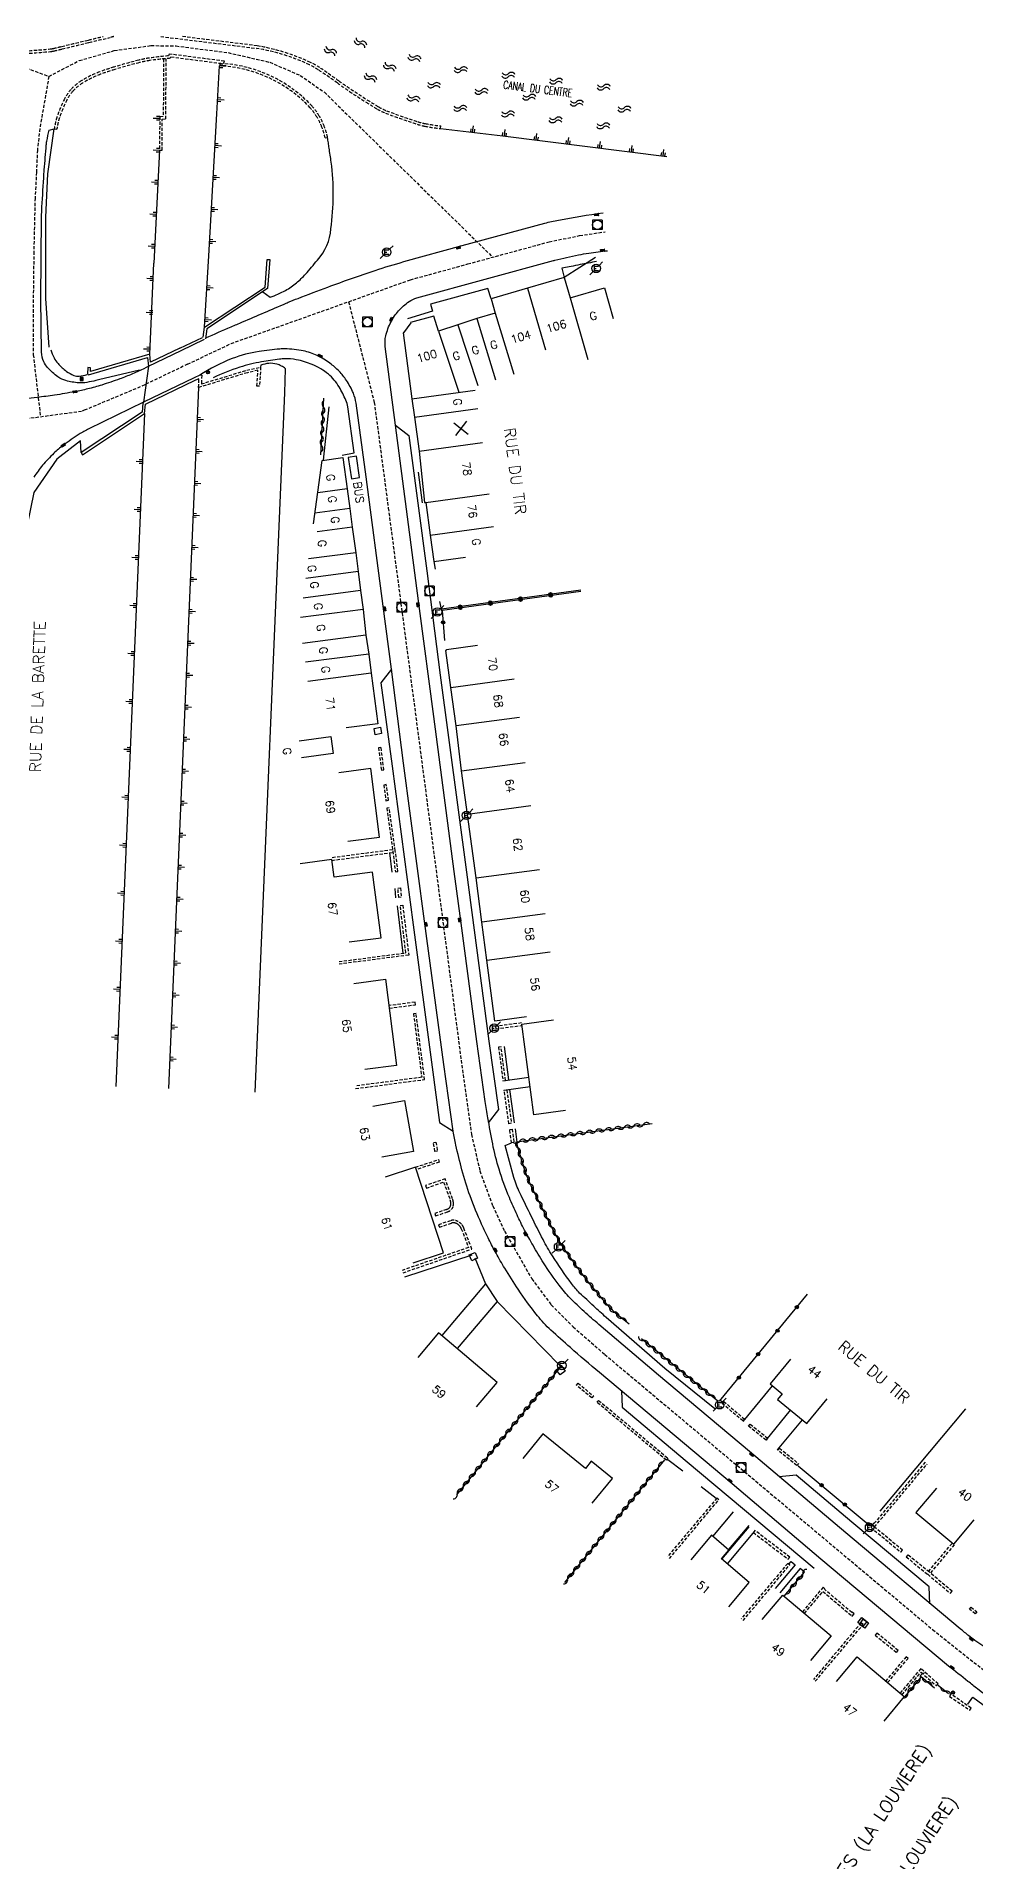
# Model space of a CAD drawing. Header units: millimetres. Extents: x 135000 to 136000, y 129211 to 130000.
# Drawn here: x 135512.1 to 135658.8, y 129714.9 to 130000 of the extents above; entities that cross this region are included whole.
import ezdxf
from ezdxf.enums import TextEntityAlignment as Align

# ---------------------------------------------------------------- set-up
doc = ezdxf.new("R2010")
doc.units = ezdxf.units.MM
doc.linetypes.add('DASHED', pattern=[0.75, 0.5, -0.25])
doc.layers.get('0').update_dxf_attribs({"linetype": 'CONTINUOUS'})
for name, color, linetype in [('W0001', 6, 'DASHED'), ('W0008', 7, 'CONTINUOUS'), ('W0100', 7, 'CONTINUOUS'), ('W0112', 1, 'DASHED'), ('W0120', 7, 'CONTINUOUS'), ('W0211', 2, 'CONTINUOUS'), ('W0310', 3, 'CONTINUOUS'), ('W0322', 7, 'CONTINUOUS'), ('W0330', 7, 'CONTINUOUS'), ('W0400', 7, 'CONTINUOUS'), ('W0420', 7, 'CONTINUOUS'), ('W0471', 7, 'CONTINUOUS'), ('W0500', 5, 'DASHED'), ('W0515', 5, 'CONTINUOUS'), ('W0980', 7, 'CONTINUOUS'), ('W0984', 7, 'CONTINUOUS'), ('W0989', 7, 'CONTINUOUS'), ('W0991', 7, 'CONTINUOUS'), ('W1102', 7, 'CONTINUOUS')]:
    doc.layers.add(name, color=color, linetype=linetype)
doc.styles.get("Standard").update_dxf_attribs({"font": 'romans.shx', "width": 0.85})

# ---------------------------------------------------------------- blocks, each defined once
blk = doc.blocks.new('T400')
for p, q in [((-0.15, 0.3), (0.15, 0.3)), ((-0.15, -0.25), (-0.15, 0.3)), ((-0.15, 0.15), (0.15, 0.15)), ((-0.15, 0), (0.15, 0)), ((0.15, 0.3), (0.15, -0.25)), ((-0.15, -0.15), (0.15, -0.15)), ((-0.15, -0.25), (-0.15, -0.3)), ((-0.15, -0.3), (0.15, -0.3)), ((0.15, -0.3), (0.15, -0.25))]:
    blk.add_line(p, q)
blk = doc.blocks.new('t211o')
at = {"color": 0, "linetype": 'Continuous'}
for p, q in [((-0.29, 0.5), (-0.29, 0)), ((0, 1), (0, 0)), ((0.29, 0.5), (0.29, 0))]:
    blk.add_line(p, q, dxfattribs=at)
blk = doc.blocks.new('T471')
for p, q in [((-0.333334, 0.333334), (-0.333334, -0.333334)), ((-0.333334, 0.333334), (0.333334, 0.333334)), ((-0.333334, 0), (0, 0)), ((0.500001, 0.500001), (1.000002, 1.000002)), ((-0.500001, -0.500001), (-1.000002, -1.000002)), ((-0.333334, -0.333334), (0.333334, -0.333334))]:
    blk.add_line(p, q)
blk.add_ellipse((0, 0), major_axis=(0.471405, 0.471405), ratio=1, start_param=5.4977871438, end_param=11.780972451)
blk = doc.blocks.new('T420')
for p, q in [((0.75, 0.75), (-0.75, 0.75)), ((-0.75, 0.75), (-0.75, -0.75)), ((0.75, 0.75), (0.75, -0.75)), ((0.75, -0.75), (-0.75, -0.75))]:
    blk.add_line(p, q)
blk.add_ellipse((0, 0), major_axis=(-0.53, 0.53), ratio=1, start_param=3.926991, end_param=10.210176)
blk = doc.blocks.new('t112o')
at = {"color": 0, "linetype": 'Continuous'}
for p, q in [((-0.5, 0.5), (0.5, 0.5)), ((-0.5, -0.5), (-0.5, 0.5)), ((0.5, 0.5), (0.5, -0.5)), ((0.5, -0.5), (-0.5, -0.5))]:
    blk.add_line(p, q, dxfattribs=at)
blk = doc.blocks.new('t322o')
at = {"color": 0, "linetype": 'Continuous'}
for radius in [0.25, 0.15]:
    blk.add_circle((0, 0), radius, dxfattribs=at)
blk = doc.blocks.new('t310o')
at = {"color": 0, "linetype": 'Continuous'}
for centre, start, end in [((-0.5, 0.38), 216.8699, 323.1304), ((0.5, -0.37), 36.8699, 143.1303)]:
    blk.add_arc(centre, 0.625, start, end, dxfattribs=at)
blk = doc.blocks.new('t500o')
at = {"color": 0, "linetype": 'Continuous'}
for centre, start, end in [((-0.5, 0.625), 216.8699, 323.1301), ((0.5, -0.125), 36.8699, 143.1301), ((0.5, -0.625), 36.8699, 143.1301), ((-0.5, 0.125), 216.8699, 323.1301)]:
    blk.add_arc(centre, 0.625, start, end, dxfattribs=at)
blk = doc.blocks.new('t991o')
at = {"color": 0, "linetype": 'Continuous'}
for p, q in [((-1, 1), (1, -1)), ((-1, -1), (1, 1))]:
    blk.add_line(p, q, dxfattribs=at)
blk = doc.blocks.new('t330o')
at = {"color": 0, "linetype": 'Continuous'}
for p, q in [((0.25, -0.25), (-0.25, 0.25)), ((-0.25, -0.25), (0.25, 0.25)), ((-0.25, 0.25), (-0.25, -0.25)), ((0.25, 0.25), (-0.25, 0.25)), ((0.25, -0.25), (0.25, 0.25)), ((-0.25, -0.25), (0.25, -0.25)), ((-0.25, -0.25), (-0.25, -0.25))]:
    blk.add_line(p, q, dxfattribs=at)

msp = doc.modelspace()

# ---------------------------------------------------------------- linework, layer by layer
at = {"layer": 'W0001'}
for points in [[(135482.2, 129999.44), (135509.06, 129995.61), (135514.04, 129993.77), (135512.62, 129985.61), (135512.24, 129982.26), (135512.1, 129978.81), (135511.88, 129974.77), (135511.69, 129966.41), (135511.58, 129957.36), (135511.61, 129950.29), (135512.72, 129940.62)], [(135514.04, 129993.77), (135518.79, 129996.24), (135524.25, 129997.8), (135530, 129998.58), (135533.92, 129998.52), (135542.06, 129997.48), (135548.56, 129995.97), (135553.31, 129993.93), (135557.09, 129991.29), (135583.39, 129965.53)], [(135535.71, 129948.81), (135542.51, 129952.04), (135570.52, 129962), (135579.49, 129964.47), (135592.18, 129967.92), (135596.96, 129968.9), (135600.97, 129969.5)], [(135560.86, 129958.57), (135564.88, 129942.85), (135567.07, 129926.33), (135578.75, 129837.84), (135580.07, 129828.49), (135581.38, 129822.81), (135583.38, 129817.35), (135585.22, 129813.4), (135589.49, 129805.95), (135592.54, 129801.86), (135595.96, 129798.44), (135600.9, 129794.13), (135652.11, 129751.17), (135661.57, 129743.66), (135689.02, 129724.69), (135827.94, 129626.95), (135835.75, 129621.51), (135844.05, 129617.8)], [(135217.67, 129812.48), (135228.54, 129817.47), (135238.45, 129822.52), (135282.6, 129844.99), (135305.53, 129856.92), (135313.74, 129860.96), (135320.75, 129864.37), (135327.58, 129868.16), (135348.23, 129880.97), (135400.4, 129914.43), (135414.05, 129923.27), (135419.73, 129926.74), (135424.22, 129928.95), (135429.33, 129930.78), (135434.51, 129932.11), (135440.13, 129932.86), (135467.23, 129935.71), (135489.27, 129938.17), (135500.83, 129938.99), (135519.28, 129941.51), (135519.62, 129941.66), (135529.07, 129945.62), (135529.21, 129945.69), (135529.21, 129945.69)]]:
    msp.add_lwpolyline(points, dxfattribs=at)
at = {"layer": 'W0001', "flags": 128}
msp.add_lwpolyline([(135535.71, 129948.81), (135529.21, 129945.69)], dxfattribs=at)
at = {"layer": 'W0008'}
for points in [[(135528.21, 129947.87), (135521.82, 129946.35, -0.008517), (135521.4, 129946.25, -0.002555), (135519.99, 129945.97, -0.068418), (135518.69, 129945.9, -0.044218), (135516.71, 129946.25, -0.090296), (135515.45, 129946.84, -0.057093), (135513.81, 129948.32, -0.078986), (135513.25, 129949.2, -0.121364), (135512.91, 129950.7), (135512.8, 129958.96), (135512.9, 129971.8, -0.011741), (135512.93, 129972.72, -0.002085), (135513.23, 129977.91, -0.00389), (135513.32, 129979.17, -0.001275), (135513.64, 129983.04, -0.02477), (135513.72, 129983.63, -0.008241), (135514.07, 129985.39), (135514.89, 129985.6)], [(135662.42, 129746.98, -0.000126), (135658.71, 129749.47, -0.010635), (135658.66, 129749.5, -0.009867), (135657.79, 129750.17, -0.006259), (135656.44, 129751.27), (135638.57, 129766.26), (135623.5, 129778.98), (135609.3, 129790.92), (135599.98, 129798.81, -0.010596), (135597.66, 129800.85, -0.010797), (135595.48, 129802.95, -0.034226), (135593.76, 129804.93, -0.021004), (135591.34, 129808.44, -0.008854), (135589.68, 129811.19, -0.010518), (135588.36, 129813.56, -0.011451), (135587.18, 129815.94, -0.010348), (135585.99, 129818.63, -0.024035), (135584.38, 129823.05, -0.027627), (135583.38, 129827.01, -0.004918), (135582.63, 129831.11, -0.007972), (135582.23, 129833.65), (135580.92, 129843.01), (135578.45, 129861.48), (135577.35, 129869.56), (135574.16, 129893.77), (135571.93, 129910.63), (135568.19, 129939.31), (135566.6, 129951.57, -0.089861), (135566.68, 129953.22, -0.062714), (135567.5, 129955.45, -0.030896), (135568.05, 129956.35, -0.032784), (135568.66, 129957.13, -0.053956), (135570.31, 129958.6, -0.088789), (135571.53, 129959.18), (135592.86, 129965, -0.012093), (135593.08, 129965.05, -0.000735), (135596.79, 129965.87, -0.017355), (135598.4, 129966.16, -0.009638), (135601.33, 129966.54)], [(135663.67, 129738.36, -0.000045), (135659.14, 129741.88, -0.001437), (135657.63, 129743.07, -0.000724), (135654.62, 129745.45), (135634.66, 129762.17), (135620.78, 129773.93), (135600.06, 129791.31, -0.005004), (135595.52, 129795.2, -0.007278), (135592.47, 129797.94, -0.037015), (135590.38, 129800.19, -0.022276), (135587.37, 129804.31, -0.009113), (135585.26, 129807.6, -0.013149), (135583.9, 129809.95, -0.009108), (135582.8, 129812.07, -0.008163), (135581.65, 129814.49, -0.020261), (135579.85, 129818.89, -0.022635), (135578.58, 129822.96, -0.008415), (135577.63, 129826.85, -0.015387), (135577.21, 129828.99), (135575.74, 129839.44), (135572.73, 129861.83), (135569.47, 129886.51), (135567.55, 129901.17), (135566.29, 129911.02), (135563.62, 129931.22), (135562.04, 129942.72, 0.066282), (135561.61, 129944.27, 0.046283), (135560.53, 129946.29, 0.04477), (135559.39, 129947.71, 0.042544), (135557.94, 129948.98, 0.024152), (135557.01, 129949.6, 0.023006), (135555.96, 129950.16, 0.060338), (135553.79, 129950.9, 0.048056), (135550.93, 129951.21, 0.030193), (135550.12, 129951.18, 0.007439), (135546.88, 129950.78, 0.058593), (135542.67, 129949.69, 0.054178), (135537.62, 129947.09)], [(135529.59, 129948.52), (135528.88, 129948.09), (135527.02, 129947.27, -0.016245), (135525.12, 129946.51, -0.011231), (135522.31, 129945.56, -0.014493), (135520.12, 129944.95, -0.016072), (135518.1, 129944.51, -0.008102), (135514.94, 129943.98, -0.009467), (135512.23, 129943.63), (135502.1, 129942.5)], [(135528.84, 129942.86), (135520.29, 129938.72, 0.030091), (135518.77, 129937.87, 0.01727), (135516.29, 129936.15, 0.032498), (135514.81, 129934.89, 0.024723), (135513.07, 129933.03, 0.035637), (135511.71, 129931.17, 0.044318)]]:
    msp.add_lwpolyline(points, format="xyb", dxfattribs=at)
at = {"layer": 'W0008', "flags": 128}
for points in [[(135538.54, 129952.93, -0.000157), (135542.52, 129954.65, -0.000328), (135544.31, 129955.42, -0.000016), (135551.11, 129958.34, -0.000339), (135551.44, 129958.48, -0.009375), (135552.97, 129959.1, -0.003109), (135557.65, 129960.87, -0.007994), (135565.02, 129963.46, -0.013294), (135569.51, 129964.83), (135578.62, 129967.34), (135591.51, 129970.85, -0.021481), (135593.66, 129971.33, -0.00793), (135600.62, 129972.47)], [(135599.6, 129964.86, -0.000584), (135598.32, 129964.61, -0.000584), (135597.04, 129964.36, -0.000649), (135595.62, 129964.08), (135594.2, 129963.81), (135594.54, 129962.33)], [(135559.86, 129934.59), (135561.72, 129934.95), (135560.73, 129942.15, 0.067731), (135560.44, 129943.18, 0.030588), (135559.38, 129945.28, 0.087408), (135557.71, 129947.25, 0.076779), (135555.19, 129948.76, 0.045022), (135552.7, 129949.52, 0.064771), (135550.89, 129949.66, 0.020545), (135550.07, 129949.58, 0.005991), (135547.28, 129949.17, 0.039495), (135543.85, 129948.34, 0.031261), (135539.7, 129946.69)], [(135618.11, 129785.64), (135610.28, 129791.92), (135601.11, 129799.92, -0.006678), (135599.17, 129801.67, -0.005793), (135596.97, 129803.73, -0.042815), (135595.69, 129805.2, -0.015881), (135592.72, 129809.53, -0.022712), (135591.26, 129812.07, -0.008133), (135587.61, 129819.4, -0.036716), (135586.68, 129821.79), (135585.34, 129826.75), (135586.32, 129827.17)]]:
    msp.add_lwpolyline(points, format="xyb", dxfattribs=at)
for points in [[(135583.12, 129959.02), (135582.6, 129960.64), (135573.69, 129958.21), (135574, 129957.09), (135570.09, 129955.91)], [(135556.95, 129933.83), (135557.82, 129942.14)], [(135571.75, 129931.94), (135572.38, 129927.15)], [(135584.98, 129836.89), (135589.03, 129837.43)], [(135585.12, 129835.42), (135589.22, 129835.97)], [(135580.14, 129809.64), (135569.61, 129806.18)], [(135580.61, 129809.24), (135582.27, 129805.14), (135584.1, 129802.43), (135593.86, 129792.42)], [(135582.27, 129805.14), (135575.45, 129797.07)], [(135584.1, 129802.43), (135577.84, 129795.04)], [(135622.53, 129783.67), (135627.11, 129789.24)], [(135603.48, 129788.43), (135603.62, 129785.91), (135613.77, 129777.37), (135633.59, 129760.76)], [(135626.09, 129780.76), (135629.93, 129785.43)], [(135627.9, 129779.22), (135631.77, 129783.92)], [(135651.69, 129755.17), (135651.56, 129757.83), (135639.5, 129767.95), (135630.8, 129775.28), (135628.13, 129775.03)], [(135620.94, 129769.53), (135617.74, 129765.72)], [(135623.4, 129767.22), (135619.14, 129762.17)], [(135624.26, 129766.53), (135619.99, 129761.45)], [(135623.38, 129767.43), (135620.2, 129763.65)], [(135630.66, 129761.27), (135627.52, 129757.55)], [(135631.44, 129760.69), (135628.26, 129756.92)]]:
    msp.add_lwpolyline(points, dxfattribs=at)
at = {"layer": 'W0008'}
for points in [[(135568.19, 129939.31), (135570.28, 129937.67), (135573.07, 129916.54), (135575.17, 129900.24), (135579.27, 129869.47), (135582.77, 129843.07), (135584.27, 129832.37), (135582.7, 129830.32)], [(135567.55, 129901.17), (135565.92, 129899.03), (135567.65, 129886.01), (135570.97, 129861.24), (135573.91, 129839.02), (135575.09, 129830.36), (135577.21, 129828.99)]]:
    msp.add_lwpolyline(points, dxfattribs=at)
at = {"layer": 'W0100'}
for points in [[(135599.45, 129965.49), (135594.54, 129962.33), (135588.84, 129960.68), (135583.12, 129959.02), (135583.75, 129956.81), (135580.91, 129955.94), (135577.94, 129954.96), (135574.94, 129953.96), (135574.17, 129956.3), (135570.56, 129955.32), (135570.58, 129955.25), (135569.44, 129953.71), (135569.39, 129953.7), (135570.75, 129943.4), (135571.16, 129940.52), (135571.87, 129935.21), (135572.74, 129927.19), (135572.92, 129927.22), (135573.62, 129922.1), (135574.18, 129918.01), (135579.13, 129918.69)], [(135594.54, 129962.33), (135595.46, 129959.17), (135600.83, 129960.73), (135602.22, 129955.93)], [(135555.36, 129923.88), (135556.74, 129933.79), (135559.97, 129934.22), (135560.63, 129929.37), (135561.07, 129926.26), (135561.45, 129923.35), (135562.01, 129919.36), (135562.36, 129916.41), (135562.74, 129913.46), (135563.13, 129910.5), (135563.58, 129906.49), (135564.03, 129903.54), (135564.4, 129900.55), (135565.45, 129892.64), (135560.49, 129891.99)], [(135588.68, 129846.87), (135583.72, 129846.21), (135582.46, 129855.7), (135581.68, 129861.65), (135580.79, 129868.59), (135579.45, 129878.5), (135578.53, 129885.31), (135577.67, 129892.35), (135576.84, 129898.3), (135576.06, 129904.09), (135576.19, 129904.12), (135576.18, 129904.26), (135580.99, 129904.91)], [(135553.13, 129890), (135558.09, 129890.66), (135558.44, 129887.99), (135553.49, 129887.33)], [(135560.74, 129874.3), (135565.7, 129874.94), (135564.32, 129885.64), (135559.36, 129885)], [(135560.98, 129858.58), (135565.94, 129859.23), (135564.59, 129869.45), (135564.59, 129869.45), (135558.6, 129868.67), (135558.24, 129871.44), (135553.28, 129870.79)], [(135561.68, 129852.09), (135566.63, 129852.73), (135568.37, 129839.26), (135563.41, 129838.62)], [(135594.77, 129832.24), (135589.81, 129831.58), (135587.92, 129845.74), (135592.87, 129846.4)], [(135564.66, 129832.92), (135569.58, 129833.8), (135571, 129825.82), (135566.08, 129824.95)], [(135570.96, 129808.47), (135575.71, 129810.03), (135571.31, 129823.41), (135566.56, 129821.85)], [(135580.85, 129785.95), (135584.08, 129789.76), (135574.93, 129797.5), (135571.7, 129793.68)], [(135629.9, 129793.42), (135626.73, 129789.56), (135628.63, 129788), (135627.89, 129787.1), (135627.89, 129787.1), (135632.44, 129783.36), (135635.62, 129787.22)], [(135598.94, 129770.91), (135602.1, 129774.78), (135598.78, 129777.48), (135597.86, 129776.34), (135591.23, 129781.74), (135588.08, 129777.86)], [(135652.7, 129773.25), (135649.5, 129769.42), (135655.41, 129764.48), (135658.62, 129768.31)], [(135620.25, 129754.7), (135623.47, 129758.53), (135619.11, 129762.2), (135620.28, 129763.58), (135617.55, 129765.88), (135614.33, 129762.05)], [(135625.5, 129752.71), (135628.72, 129756.53), (135636.28, 129750.16), (135633.05, 129746.34)], [(135637.1, 129743.06), (135640.32, 129746.89), (135647.69, 129740.69), (135644.47, 129736.86)]]:
    msp.add_lwpolyline(points, dxfattribs=at)
at = {"layer": 'W0100', "flags": 128}
msp.add_lwpolyline([(135562.59, 129931.09), (135562.1, 129934.44), (135560.81, 129934.25), (135561.3, 129930.9)], close=True, dxfattribs=at)
at = {"layer": 'W0112'}
for points in [[(135505.97, 129997.57, 0.017413), (135508.7, 129997.32, 0.031308), (135510.23, 129997.33, 0.004978), (135514.28, 129997.65, 0.036653), (135514.83, 129997.74, 0.000295), (135516.12, 129998.05, 0.000091), (135520.31, 129999.06, 0.000444), (135523.64, 129999.86, -0.000298), (135524.2, 130000)], [(135522.51, 130000, -0.000305), (135520.22, 129999.45, -0.000091), (135516.03, 129998.44, -0.000295), (135514.73, 129998.13, -0.036653), (135514.25, 129998.05, -0.004978), (135510.2, 129997.73, -0.031308), (135508.72, 129997.72, -0.017413), (135506.02, 129997.97), (135505.98, 129997.57)], [(135531.52, 130000), (135546.52, 129998.15, -0.066789), (135554.76, 129995.58, -0.041891), (135556.13, 129994.81, -0.00484), (135559.11, 129992.74, 0.007598), (135561.01, 129991.43, 0.004727), (135563.6, 129989.74, 0.007064), (135565.37, 129988.65, 0.044113), (135566.66, 129988.03, 0.012145), (135571.59, 129986.29, 0.033328), (135572.77, 129985.99, 0.016227), (135575.23, 129985.62), (135575.27, 129986.02, -0.016227), (135572.84, 129986.39, -0.033328), (135571.71, 129986.67, -0.012145), (135566.81, 129988.4, -0.044113), (135565.57, 129989, -0.007064), (135563.82, 129990.08, -0.004727), (135561.23, 129991.77, -0.007598), (135559.34, 129993.07, 0.00484), (135556.36, 129995.14, 0.04186), (135554.92, 129995.95, 0.066852), (135546.58, 129998.55), (135534.79, 130000)], [(135569.37, 129806.89), (135580.12, 129810.6), (135578.85, 129813.92, 0.088332), (135578.53, 129814.46, 0.082843), (135578.01, 129814.88, 0.102111), (135577.38, 129815.09, 0.113424), (135576.79, 129815.03), (135574.91, 129814.37), (135575.05, 129814), (135576.92, 129814.65, -0.113424), (135577.33, 129814.69, -0.102111), (135577.81, 129814.54, -0.082843), (135578.22, 129814.2, -0.088332), (135578.48, 129813.78), (135579.6, 129810.84), (135569.24, 129807.27)]]:
    msp.add_lwpolyline(points, format="xyb", dxfattribs=at)
for points in [[(135557.19, 129984.16), (135557.58, 129984.24, 0.042192), (135557.07, 129985.96, 0.042192), (135556.29, 129987.58, 0.044596), (135555.17, 129989.11, 0.190473), (135541.31, 129995.77), (135541.47, 129996.14), (135532.86, 129997.26), (135532.74, 129996.97, 0.01595), (135529.76, 129996.64, 0.027922), (135528.08, 129996.31, 0.00962), (135524.21, 129995.23, 0.01642), (135521.98, 129994.48, 0.048137), (135519.1, 129993.07, 0.073592), (135517.48, 129991.72, 0.064815), (135516.5, 129990.28, 0.036068), (135515.3, 129987.4, 0.026233), (135515.1, 129986.7, 0.017177), (135514.89, 129985.6), (135515.29, 129985.54, -0.017177), (135515.49, 129986.61, -0.026233), (135515.68, 129987.28, -0.036068), (135516.86, 129990.1, -0.064815), (135517.78, 129991.45, -0.073592), (135519.31, 129992.73, -0.048137), (135522.12, 129994.1, -0.01642), (135524.33, 129994.85, -0.00962), (135528.18, 129995.92, -0.027922), (135529.82, 129996.25, -0.017238), (135533.01, 129996.59), (135533.11, 129996.82), (135540.89, 129995.81), (135540.72, 129995.41, -0.19758), (135554.88, 129988.84, -0.044452), (135555.94, 129987.37, -0.042192), (135556.7, 129985.82, -0.042192)], [(135573.03, 129820.12), (135575.71, 129821.07), (135576.74, 129818.28, -0.066407), (135576.84, 129817.85, -0.066472), (135576.82, 129817.41, -0.149277), (135576.65, 129817.08, -0.11998), (135576.18, 129816.78), (135574.33, 129816.16), (135574.46, 129815.78), (135576.31, 129816.4, 0.11998), (135576.94, 129816.8, 0.149277), (135577.22, 129817.34, 0.066472), (135577.24, 129817.89, 0.066407), (135577.12, 129818.42), (135575.94, 129821.58), (135572.89, 129820.5)]]:
    msp.add_lwpolyline(points, format="xyb", close=True, dxfattribs=at)
for points in [[(135531.97, 129996.5), (135531.91, 129987.5), (135531.36, 129987.47), (135531.36, 129987.47), (135531.33, 129982.25), (135531.73, 129982.25), (135531.76, 129987.09), (135532.31, 129987.12), (135532.37, 129996.5)], [(135537.93, 129947.08), (135537.86, 129945.72), (135544.95, 129947.88), (135547.13, 129948.37), (135547.13, 129948.37), (135546.95, 129945.36), (135546.55, 129945.39), (135546.7, 129947.86), (135545.05, 129947.49), (135537.43, 129945.17), (135537.5, 129946.6)], [(135567.74, 129872.96), (135558.21, 129871.71)], [(135558.26, 129871.31), (135567.79, 129872.56)], [(135559.37, 129855.5), (135569.81, 129856.87), (135568.94, 129864.25), (135569.33, 129864.3), (135570.26, 129856.52), (135559.42, 129855.1)], [(135567.21, 129848.22), (135571.3, 129848.75), (135571.25, 129849.15), (135567.16, 129848.62)], [(135561.97, 129835.66), (135572.75, 129837.08), (135571.4, 129847.41), (135571, 129847.36), (135572.3, 129837.42), (135561.92, 129836.06)], [(135587.89, 129845.92), (135583.82, 129845.38), (135583.88, 129844.98), (135587.94, 129845.53)], [(135571.31, 129823.39), (135574.9, 129824.56), (135575.02, 129824.18), (135571.44, 129823.01)], [(135650.97, 129777.31), (135642.46, 129767.13), (135647.15, 129763.25), (135647.41, 129763.56), (135643.03, 129767.18), (135651.28, 129777.05)], [(135610.98, 129762.26), (135618.71, 129771.44), (135618.4, 129771.7), (135610.67, 129762.51)], [(135651.45, 129760.22), (135655.18, 129764.67)], [(135655.48, 129764.41), (135651.76, 129759.97)], [(135622.49, 129752.57), (135629.78, 129761.24), (135629.47, 129761.5), (135622.19, 129752.83)], [(135632.09, 129753.69), (135634.98, 129757.11), (135639.51, 129753.27), (135639.51, 129753.27), (135639.51, 129753.27), (135639.55, 129753.24), (135639.88, 129753.63), (135639.57, 129753.88), (135639.5, 129753.81), (135635.21, 129757.45), (135635.29, 129757.53), (135635, 129757.76), (135631.79, 129753.95)], [(135633.78, 129743.1), (135641.25, 129751.95), (135640.94, 129752.21), (135633.48, 129743.36)], [(135645.09, 129742.88), (135648.27, 129746.66), (135647.97, 129746.91), (135644.79, 129743.13)], [(135647.34, 129740.98), (135650.3, 129744.5), (135652.72, 129742.38), (135652.98, 129742.68), (135650.26, 129745.07), (135647.03, 129741.24)]]:
    msp.add_lwpolyline(points, dxfattribs=at)
for points in [[(135565.54, 129888.89), (135565.99, 129885.4), (135566.39, 129885.45), (135565.93, 129888.94)], [(135566.35, 129883.08), (135566.7, 129880.63), (135567.1, 129880.69), (135566.75, 129883.14)], [(135567.77, 129872.76), (135568.18, 129869.53), (135568.58, 129869.58), (135568.17, 129872.81), (135567.22, 129879.52), (135566.83, 129879.47)], [(135568.97, 129867.01), (135569.1, 129865.55), (135568.71, 129865.51), (135568.57, 129866.97)], [(135584.29, 129842.14), (135584.98, 129836.89), (135585.38, 129836.94), (135584.69, 129842.19)], [(135586.3, 129830.24), (135585.91, 129830.18), (135585.18, 129835.4), (135585.58, 129835.45)], [(135586.03, 129829.28), (135586.43, 129829.33), (135586.72, 129827.22), (135586.32, 129827.17), (135586.32, 129827.17), (135586.03, 129829.28)], [(135574.35, 129825.84), (135574.11, 129827.24), (135574.51, 129827.3), (135574.74, 129825.9), (135574.74, 129825.9)], [(135598.86, 129787.34), (135596.46, 129789.33), (135596.71, 129789.64), (135599.12, 129787.65)], [(135610.52, 129777.62), (135599.67, 129786.66), (135599.93, 129786.96), (135610.77, 129777.92)], [(135619.5, 129786.78), (135622.73, 129784.04), (135622.47, 129783.74), (135619.24, 129786.48)], [(135623.62, 129783.25), (135626.34, 129781.08), (135626.09, 129780.76), (135623.37, 129782.93)], [(135628.19, 129779.5), (135631.14, 129777.08), (135630.89, 129776.77), (135627.93, 129779.2)], [(135624.11, 129766.32), (135629.56, 129762.14), (135629.81, 129762.46), (135624.35, 129766.64)], [(135655.16, 129757.14), (135651.61, 129760.1), (135648.25, 129762.81), (135648, 129762.5), (135651.35, 129759.79), (135654.9, 129756.83)], [(135658.14, 129754.68), (135659.03, 129753.91), (135658.77, 129753.61), (135657.88, 129754.37)], [(135643.14, 129750.3), (135646.47, 129747.59), (135646.72, 129747.91), (135643.39, 129750.61)], [(135654.75, 129740.73), (135657.93, 129738.56), (135658.15, 129738.89), (135658.15, 129738.89), (135654.97, 129741.06)]]:
    msp.add_lwpolyline(points, close=True, dxfattribs=at)
at = {"layer": 'W0120'}
for points in [[(135538.16, 129953.04), (135538.37, 129954.58), (135547.81, 129960.85), (135548.17, 129965.18), (135548.57, 129965.15), (135548.57, 129965.15), (135548.19, 129960.63), (135538.74, 129954.35), (135538.52, 129952.77)], [(135534.52, 129951.31), (135538.02, 129952.97)], [(135534.7, 129950.95), (135538.38, 129952.7)], [(135534.52, 129951.31), (135529.94, 129949.12), (135529.82, 129950.4), (135520.52, 129947.66), (135520.55, 129948.26), (135520.15, 129948.28), (135520.09, 129947.31), (135520.25, 129947.16), (135529.46, 129949.88), (135529.59, 129948.52), (135529.59, 129948.52)], [(135529.59, 129948.52), (135534.7, 129950.95)], [(135528.84, 129942.86), (135528.84, 129942.86), (135528.74, 129942.74), (135528.6, 129941.34), (135519.07, 129935), (135519.29, 129934.66), (135528.98, 129941.11), (135529.13, 129942.55), (135536.9, 129946.31)], [(135536.73, 129946.67), (135528.84, 129942.86)], [(135537.93, 129947.08), (135537.62, 129947.09), (135536.73, 129946.67)], [(135536.9, 129946.31), (135537.5, 129946.6)]]:
    msp.add_lwpolyline(points, dxfattribs=at)
at = {"layer": 'W0120', "flags": 128}
msp.add_lwpolyline([(135529.59, 129948.52), (135528.84, 129942.86)], dxfattribs=at)
at = {"layer": 'W0211'}
for points in [[(135538.37, 129954.58), (135539.01, 129965.73), (135540.29, 129987.94), (135540.72, 129995.41)], [(135514.09, 129951.49), (135513.57, 129959.05), (135513.57, 129971.79), (135513.9, 129978.53), (135514.89, 129985.6)], [(135531.33, 129982.25), (135530.43, 129964.62)], [(135519.07, 129935), (135518.98, 129936.84), (135515.26, 129933.99), (135511.68, 129928.79), (135510.63, 129923.69), (135508.38, 129907.52), (135508.05, 129893.83), (135507.88, 129871.71), (135507.31, 129853.95), (135507.48, 129847.2)]]:
    msp.add_lwpolyline(points, dxfattribs=at)
for points in [[(135547.47, 129960.14), (135548.62, 129959.28, 0.040694), (135551.01, 129960.34, 0.051421), (135552.72, 129961.51, 0.03148), (135554.15, 129962.89, 0.021754), (135555.99, 129965.08, 0.173961), (135558.1, 129969.97, 0.003651), (135558.1, 129969.97, 0.067101), (135558.15, 129980.39, 0.000921), (135557.83, 129982.57, 0.000354), (135557.71, 129983.41, 0.000354), (135557.58, 129984.24)], [(135546.25, 129835.08), (135550.93, 129944.35), (135550.99, 129948.11, 0.050973), (135550.36, 129948.53, 0.050973), (135549.66, 129948.81, 0.086088), (135548.39, 129948.94, 0.086088), (135547.15, 129948.64), (135547.13, 129948.37)]]:
    msp.add_lwpolyline(points, format="xyb", dxfattribs=at)
at = {"layer": 'W0211', "flags": 128}
for points in [[(135529.82, 129950.4), (135530.43, 129964.62)], [(135537.43, 129945.17), (135532.75, 129835.66)], [(135528.98, 129941.11), (135524.49, 129836.01)]]:
    msp.add_lwpolyline(points, dxfattribs=at)
msp.add_lwpolyline([(135514.33, 129951.06, 0.048029), (135514.85, 129949.81, 0.059487), (135515.47, 129948.91, 0.050053), (135516.8, 129947.69, 0.068872), (135517.95, 129947.06, 0.112555), (135518.77, 129946.94, 0.072329), (135520.03, 129947.22)], format="xyb", dxfattribs=at)
at = {"layer": 'W0310'}
for p, q in [((135567.69, 129869.47), (135567.3, 129872.5)), ((135568.07, 129866.93), (135568.21, 129865.46)), ((135568.44, 129864.19), (135569.32, 129856.81)), ((135585.18, 129842.25), (135585.87, 129837.01)), ((135586.8, 129830.3), (135586.07, 129835.52)), ((135587.21, 129827.29), (135586.93, 129829.4)), ((135643.93, 129769.67), (135657.3, 129785.65))]:
    msp.add_line(p, q, dxfattribs=at)
at = {"layer": 'W0310', "flags": 128}
for points in [[(135556.55, 129934.63), (135557.02, 129943.53)], [(135618.56, 129786.82), (135606.61, 129796.57)], [(135593.94, 129792.14), (135577.73, 129772.23)], [(135610.23, 129777.69), (135594.6, 129758.49)], [(135628.93, 129756.36), (135632.12, 129760.14), (135631.44, 129760.69)], [(135629.63, 129761.37), (135630.01, 129761.77), (135630.66, 129761.27)], [(135652.39, 129742), (135650.35, 129743.79), (135647.72, 129740.66)], [(135652.97, 129742.45), (135654.61, 129741.17)]]:
    msp.add_lwpolyline(points, dxfattribs=at)
msp.add_lwpolyline([(135604.71, 129798.88, -0.019084), (135602.62, 129800.55, -0.036253), (135601.62, 129801.54, -0.002691), (135599.69, 129803.8, -0.00635), (135598.89, 129804.77, -0.011578), (135596.65, 129807.69, -0.010134), (135594.24, 129811.13, -0.028041), (135593.23, 129812.83, -0.00659), (135589.47, 129820.33, -0.031162), (135588.52, 129822.64, -0.015758), (135587.08, 129827.36), (135608.28, 129830.2)], format="xyb", dxfattribs=at)
at = {"layer": 'W0322', "flags": 128}
for points in [[(135574.19, 129918), (135574.38, 129916.81)], [(135597.13, 129913.52), (135575.36, 129910.56), (135575.13, 129911.77)], [(135597.16, 129913.3), (135575.47, 129910.35), (135575.87, 129905.67)], [(135618.83, 129786.83), (135632.59, 129803.57)], [(135610.75, 129777.74), (135613.09, 129775.96)], [(135631.11, 129776.76), (135642.36, 129767.38)], [(135615.95, 129773.51), (135618.29, 129771.67)], [(135657.6, 129739.52), (135658.41, 129740.58), (135662.89, 129737.31)]]:
    msp.add_lwpolyline(points, dxfattribs=at)
at = {"layer": 'W0515', "flags": 128}
msp.add_lwpolyline([(135575.23, 129985.62), (135584.95, 129984.49), (135610.59, 129981.27)], dxfattribs=at)
at = {"layer": 'W1102', "flags": 128}
for points in [[(135588.84, 129960.68), (135591.62, 129951.08)], [(135595.46, 129959.17), (135598.24, 129949.57)], [(135577.94, 129954.96), (135581.08, 129945.46)], [(135580.91, 129955.94), (135583.83, 129946.37)], [(135583.75, 129956.81), (135586.67, 129947.24)], [(135574.94, 129953.96), (135578.08, 129944.47)], [(135570.75, 129943.4), (135580.65, 129944.76)], [(135571.16, 129940.52), (135581.06, 129941.88)], [(135571.87, 129935.21), (135581.78, 129936.57)], [(135560.63, 129929.37), (135556.04, 129928.73)], [(135561.07, 129926.26), (135555.59, 129925.52)], [(135572.92, 129927.22), (135582.82, 129928.58)], [(135561.45, 129923.35), (135555.97, 129922.61)], [(135573.62, 129922.1), (135583.53, 129923.46)], [(135562.01, 129919.36), (135554.6, 129918.4)], [(135562.36, 129916.41), (135554.18, 129915.35)], [(135562.74, 129913.46), (135553.75, 129912.29)], [(135563.13, 129910.5), (135553.33, 129909.23)], [(135563.58, 129906.49), (135553.67, 129905.2)], [(135564.03, 129903.54), (135554.12, 129902.26)], [(135564.4, 129900.55), (135554.49, 129899.26)], [(135576.84, 129898.3), (135586.75, 129899.66)], [(135587.58, 129893.65), (135577.67, 129892.35)], [(135578.53, 129885.31), (135588.45, 129886.59)], [(135589.36, 129879.83), (135579.45, 129878.5)], [(135580.79, 129868.59), (135590.7, 129869.9)], [(135591.6, 129862.94), (135581.68, 129861.65)], [(135582.46, 129855.7), (135592.38, 129857.01)]]:
    msp.add_lwpolyline(points, dxfattribs=at)

# ---------------------------------------------------------------- block references
at = {"layer": 'W0112'}
for p, rotation in [((135565.44, 129891.52), 99.64005401126057), ((135580.37, 129809.42), 113.8352348596761), ((135594.02, 129791.63), 126.8267336243923), ((135641.15, 129752.33), 141.7742844811681), ((135641.39, 129752.07), 144.4975775788663)]:
    msp.add_blockref('t112o', p, dxfattribs=dict(at, rotation=rotation))
at = {"layer": 'W0211'}
for p, rotation in [((135540.72, 129995.41), 270), ((135540.41, 129990.13), 266.7036886626559), ((135531.36, 129987.25), 89.64775781880796), ((135580.19, 129985.04), 353.3284823202067), ((135540, 129982.95), 266.7036886624958), ((135585.16, 129984.46), 352.8434385124139), ((135590.12, 129983.84), 352.8434385124118), ((135595.08, 129983.22), 352.8434385123849), ((135600.04, 129982.59), 352.8434385124222), ((135605, 129981.97), 352.8434385123932), ((135531.33, 129982.25), 87.0913402517709), ((135609.96, 129981.35), 352.8434385123849), ((135531.08, 129977.26), 87.09134025179152), ((135539.71, 129977.96), 266.7036886624963), ((135530.82, 129972.26), 87.09134025178425), ((135539.42, 129972.97), 266.7036886625509), ((135530.57, 129967.27), 87.09134025178236), ((135539.14, 129967.98), 266.7036886625223), ((135530.35, 129962.21), 87.50573275322397), ((135538.72, 129960.74), 266.7036886624744), ((135530.26, 129956.91), 87.50573275322397), ((135538.43, 129955.75), 266.7036886626819), ((135529.85, 129951.19), 87.50573275322999), ((135537.22, 129940.18), 267.551129799152), ((135537.01, 129935.18), 267.551129799152), ((135528.66, 129933.62), 87.55112979915542), ((135536.79, 129930.19), 267.551129799152), ((135528.34, 129926.12), 87.55112979917865), ((135536.58, 129925.19), 267.551129799152), ((135536.37, 129920.19), 267.551129799152), ((135528.02, 129918.63), 87.55112979915631), ((135536.15, 129915.2), 267.551129799152), ((135527.7, 129911.14), 87.55112979918664), ((135535.94, 129910.2), 267.551129799152), ((135527.38, 129903.64), 87.55112979917898), ((135535.73, 129905.21), 267.551129799152), ((135535.51, 129900.21), 267.551129799152), ((135527.06, 129896.15), 87.5511297991922), ((135535.3, 129895.22), 267.551129799152), ((135526.74, 129888.66), 87.55112979918104), ((135535.08, 129890.22), 267.551129799152), ((135534.87, 129885.23), 267.551129799152), ((135526.42, 129881.17), 87.55112979919275), ((135534.66, 129880.23), 267.551129799152), ((135534.44, 129875.24), 267.551129799152), ((135526.1, 129873.67), 87.55112979915512), ((135534.23, 129870.24), 267.551129799152), ((135525.78, 129866.18), 87.55112979916832), ((135534.02, 129865.24), 267.551129799152), ((135533.8, 129860.25), 267.551129799152), ((135525.46, 129858.69), 87.55112979917982), ((135533.59, 129855.25), 267.551129799152), ((135525.14, 129851.19), 87.55112979917155), ((135533.38, 129850.26), 267.551129799152), ((135524.82, 129843.7), 87.55112979917155), ((135533.16, 129845.26), 267.551129799152), ((135532.95, 129840.27), 267.551129799152)]:
    msp.add_blockref('t211o', p, dxfattribs=dict(at, rotation=rotation))
at = {"layer": 'W0310'}
for p, rotation in [((135556.95, 129942.12), 86.94849443027474), ((135556.79, 129939.13), 86.94849443027474), ((135556.87, 129940.62), 86.94849443027474), ((135556.63, 129936.13), 86.94849443027474), ((135556.71, 129937.63), 86.94849443027474), ((135596.5, 129828.62), 7.623679228103256), ((135597.99, 129828.82), 7.623679228103256), ((135599.48, 129829.02), 7.623679228103256), ((135600.96, 129829.22), 7.623679228103256), ((135602.45, 129829.42), 7.623679228103256), ((135603.94, 129829.62), 7.623679228103256), ((135605.42, 129829.82), 7.623679228103256), ((135606.91, 129830.02), 7.623679228103256), ((135587.58, 129827.43), 7.623679228103256), ((135587.35, 129826.4), 105.8733860787136), ((135587.77, 129824.96), 106.970270623902), ((135589.07, 129827.63), 7.623679228103256), ((135590.56, 129827.83), 7.623679228103256), ((135592.04, 129828.03), 7.623679228103256), ((135593.53, 129828.22), 7.623679228103256), ((135595.02, 129828.42), 7.623679228103256), ((135588.23, 129823.53), 108.0671551690905), ((135588.71, 129822.11), 110.3510992429102), ((135589.28, 129820.73), 114.6346124863186), ((135589.94, 129819.38), 116.0855823637888), ((135590.6, 129818.03), 116.3556039666377), ((135591.27, 129816.69), 116.6256255694865), ((135591.94, 129815.35), 116.8956471723354), ((135592.62, 129814.01), 117.1656687751842), ((135593.31, 129812.68), 117.9545081795284), ((135594.07, 129811.39), 122.8360579739872), ((135594.91, 129810.14), 124.4905709017566), ((135595.77, 129808.91), 125.3199472126376), ((135596.64, 129807.69), 126.1493235235186), ((135597.54, 129806.49), 127.2308730790294), ((135598.46, 129805.31), 128.3133996122358), ((135599.4, 129804.14), 129.749516342313), ((135600.37, 129803), 130.4801939933097), ((135601.35, 129801.86), 130.7910528789285), ((135602.37, 129800.76), 137.2501856177877), ((135603.52, 129799.79), 141.1010463418414), ((135606.94, 129796.31), 140.7714966017525), ((135608.1, 129795.36), 140.7714966017525), ((135609.26, 129794.41), 140.7714966017525), ((135592.99, 129790.98), 230.8495962072956), ((135610.42, 129793.46), 140.7714966017525), ((135611.59, 129792.51), 140.7714966017525), ((135612.75, 129791.56), 140.7714966017525), ((135591.09, 129788.65), 230.8495962072956), ((135592.04, 129789.82), 230.8495962072956), ((135613.91, 129790.61), 140.7714966017525), ((135615.07, 129789.67), 140.7714966017525), ((135616.23, 129788.72), 140.7714966017525), ((135588.25, 129785.16), 230.8495962072956), ((135589.2, 129786.33), 230.8495962072956), ((135590.15, 129787.49), 230.8495962072956), ((135617.4, 129787.77), 140.7714966017525), ((135586.36, 129782.84), 230.8495962072956), ((135587.31, 129784), 230.8495962072956), ((135584.47, 129780.51), 230.8495962072956), ((135585.41, 129781.67), 230.8495962072956), ((135581.62, 129777.02), 230.8495962072956), ((135582.57, 129778.18), 230.8495962072956), ((135583.52, 129779.35), 230.8495962072956), ((135579.73, 129774.69), 230.8495962072956), ((135580.68, 129775.86), 230.8495962072956), ((135607.39, 129774.2), 230.8495962071809), ((135608.34, 129775.36), 230.8495962071809), ((135609.28, 129776.53), 230.8495962071809), ((135577.84, 129772.37), 230.8495962072956), ((135578.78, 129773.53), 230.8495962072956), ((135605.5, 129771.87), 230.8495962071809), ((135606.44, 129773.04), 230.8495962071809), ((135602.66, 129768.39), 230.8495962071809), ((135603.6, 129769.55), 230.8495962071809), ((135604.55, 129770.71), 230.8495962071809), ((135600.76, 129766.06), 230.8495962071809), ((135601.71, 129767.22), 230.8495962071809), ((135597.92, 129762.57), 230.8495962071809), ((135598.87, 129763.73), 230.8495962071809), ((135599.81, 129764.9), 230.8495962071809), ((135596.03, 129760.24), 230.8495962071809), ((135596.97, 129761.41), 230.8495962071809), ((135631.83, 129759.8), 49.840352263515), ((135595.08, 129759.08), 230.8495962071809), ((135629.9, 129757.5), 49.840352263515), ((135630.86, 129758.65), 49.840352263515), ((135649.2, 129742.42), 229.926188242914), ((135650.17, 129743.57), 229.926188242914), ((135651.26, 129742.99), 138.6957133338402), ((135648.23, 129741.27), 229.926188242914), ((135654.15, 129741.53), 322.1299774383391)]:
    msp.add_blockref('t310o', p, dxfattribs=dict(at, rotation=rotation))
at = {"layer": 'W0322'}
for p, rotation in [((135538.9, 129947.56), 270.3826801095108), ((135583.01, 129911.6), 187.7558730758526), ((135583.04, 129911.38), 187.7558730757837), ((135587.71, 129912.24), 187.7558730758526), ((135587.74, 129912.02), 187.7558730757837), ((135592.42, 129912.88), 187.7558730758526), ((135592.45, 129912.66), 187.7558730757837), ((135575.63, 129908.49), 274.8427080888438), ((135578.3, 129910.96), 187.7558730758526), ((135578.33, 129910.74), 187.7558730757837), ((135630.9, 129801.51), 50.58345599965779), ((135627.88, 129797.84), 50.58345599965779), ((135624.86, 129794.17), 50.58345599965779), ((135621.85, 129790.5), 50.58345599965779), ((135634.76, 129773.72), 320.1725762337375), ((135638.4, 129770.68), 320.1725762337375), ((135642.05, 129767.64), 320.1725762337375), ((135655.3, 129741.32), 270.3826801095609)]:
    msp.add_blockref('t322o', p, dxfattribs=dict(at, rotation=rotation))
at = {"layer": 'W0330'}
msp.add_blockref('t330o', (135519.16, 129946.51), dxfattribs=at)
at = {"layer": 'W0400'}
for p, rotation in [((135599.64, 129972.17), 97.98725399457614), ((135578.03, 129967.02), 105.4246390498193), ((135600.55, 129966.6), 96.71287949585864), ((135567.56, 129955.85), 330.6436286353683), ((135556.42, 129950.1), 242.4486233286614), ((135518.1, 129944.51), 278.5355769014001), ((135516.29, 129936.15), 122.7223073464815), ((135571.7, 129911.24), 6.213568277107784), ((135566.49, 129910.58), 188.0419009232023), ((135572.95, 129861.3), 187.6571037434761), ((135578.22, 129862.02), 6.554809193741704), ((135588.52, 129812.95), 208.3984701504155), ((135583.8, 129810.47), 28.24195104717912), ((135623.83, 129778.51), 229.8429954901817), ((135620.47, 129774.39), 50.01280943935121), ((135658.19, 129749.66), 52.92147487337112), ((135655.13, 129745.23), 231.6028761272718)]:
    msp.add_blockref('T400', p, dxfattribs=dict(at, rotation=rotation))
at = {"layer": 'W0420'}
for p in [(135599.74, 129970.58), (135563.81, 129955.39), (135569.15, 129910.83), (135573.51, 129913.39), (135575.59, 129861.59), (135586.09, 129811.75), (135622.17, 129776.46)]:
    msp.add_blockref('T420', p, dxfattribs=at)
at = {"layer": 'W0471'}
for p in [(135566.82, 129966.32), (135599.56, 129963.78), (135574.77, 129910.11), (135579.3, 129878.34), (135583.62, 129845.11), (135593.68, 129810.93), (135594.19, 129792.42), (135618.84, 129786.28), (135642.27, 129767.11)]:
    msp.add_blockref('T471', p, dxfattribs=at)
at = {"layer": 'W0500'}
for p, rotation in [((135562.73, 129999.01), 326.0288040940407), ((135558.03, 129997.72), 326.4616271473438), ((135571.16, 129996.64), 338.9614719519986), ((135564.28, 129993.57), 328.0469962515535), ((135567.29, 129995.24), 328.9994455817679), ((135578.4, 129994.82), 353.3284823174485), ((135585.84, 129993.95), 353.3284823174485), ((135574.2, 129992.39), 348.5575414528963), ((135581.63, 129991.42), 353.3284823181554), ((135593.29, 129993.02), 352.8434385133938), ((135600.73, 129992.08), 352.8434385133938), ((135571, 129990.3), 339.9324033394674), ((135578.31, 129988.79), 353.3284823192915), ((135585.76, 129987.91), 352.8434385127303), ((135589.08, 129990.52), 352.8434385131536), ((135596.52, 129989.59), 352.8434385131536), ((135603.96, 129988.65), 352.8434385131536), ((135593.2, 129986.98), 352.8434385127303), ((135600.65, 129986.04), 352.8434385127303)]:
    msp.add_blockref('t500o', p, dxfattribs=dict(at, rotation=rotation))
at = {"layer": 'W0991', "rotation": 277.4076974930854}
msp.add_blockref('t991o', (135578.45, 129938.77), dxfattribs=at)

# ---------------------------------------------------------------- texts
at = {"layer": 'W0500', "width": 0.7}
msp.add_text('CANAL DU CENTRE', height=1.25, rotation=352.845, dxfattribs=at).set_placement((135590.43, 129991.82), align=Align.MIDDLE)
at = {"layer": 'W0980'}
for s, p in [('HOUDENG-GOEGNIES (LA LOUVIERE)', (135637.81, 129712.6)), ('LA LOUVIERE (LA LOUVIERE)', (135645, 129709.14))]:
    msp.add_text(s, height=2, rotation=56.5401, dxfattribs=at).set_placement(p, align=Align.MIDDLE)
at = {"layer": 'W0984'}
msp.add_text('BUS', height=1.25, rotation=277.7008, dxfattribs=at).set_placement((135562.45, 129928.79), align=Align.MIDDLE)
at = {"layer": 'W0989'}
for s, rotation, p in [('RUE DU TIR', 277.5178, (135586.9, 129932.12)), ('RUE DE LA BARETTE', 88.2, (135512.27, 129896.89)), ('RUE DU TIR', 320.0072, (135642.97, 129791.39))]:
    msp.add_text(s, height=1.75, rotation=rotation, dxfattribs=at).set_placement(p, align=Align.MIDDLE)
at = {"layer": 'W0991'}
for s, rotation, p in [('106', 16.1982, (135593.32, 129954.75)), ('G', 16.1982, (135599.08, 129956.34)), ('G', 16.2455, (135580.66, 129951.01)), ('G', 16.2455, (135583.55, 129951.85)), ('104', 16.1982, (135587.79, 129953.09)), ('100', 16.1982, (135573.09, 129950.09)), ('G', 16.2455, (135577.69, 129950.11)), ('G', 277.8198, (135577.89, 129942.91)), ('G', 277.0228, (135558.07, 129931.09)), ('78', 277.8198, (135579.34, 129932.45)), ('G', 277.0228, (135558.32, 129927.71)), ('76', 277.8198, (135580.2, 129925.83)), ('G', 277.0228, (135558.77, 129924.48)), ('G', 277.0228, (135556.74, 129920.82)), ('G', 277.8198, (135580.82, 129921.05)), ('G', 277.0228, (135555.15, 129916.9)), ('G', 277.0228, (135555.54, 129914.32)), ('G', 277.0228, (135556.14, 129910.98)), ('G', 277.0228, (135556.54, 129907.64)), ('G', 277.0228, (135556.95, 129904.11)), ('70', 277.835, (135583.38, 129901.96)), ('G', 277.0228, (135557.28, 129901.11)), ('71', 277.5369, (135558.01, 129895.71)), ('68', 277.835, (135584.24, 129896.2)), ('G', 277.5369, (135551.26, 129888.36)), ('66', 277.835, (135585.1, 129890.19)), ('64', 277.835, (135586.08, 129882.97)), ('69', 277.5369, (135558.01, 129879.66)), ('62', 277.835, (135587.3, 129873.78)), ('60', 277.835, (135588.41, 129865.69)), ('67', 277.5369, (135558.37, 129863.73)), ('58', 277.835, (135589.14, 129859.81)), ('56', 277.835, (135590, 129851.97)), ('65', 277.5369, (135560.58, 129845.47)), ('54', 277.6237, (135595.8, 129839.58)), ('63', 280.0921, (135563.4, 129828.58)), ('61', 288.2046, (135566.86, 129814.54)), ('44', 320.5835, (135633.66, 129791.42)), ('59', 319.7762, (135574.99, 129788.29)), ('57', 319.7762, (135592.61, 129773.5)), ('40', 320.5835, (135657.17, 129772.24)), ('51', 319.7762, (135616.32, 129757.74)), ('49', 319.8404, (135627.99, 129748)), ('47', 319.8404, (135639.16, 129738.61))]:
    msp.add_text(s, height=1.25, rotation=rotation, dxfattribs=at).set_placement(p, align=Align.MIDDLE)

doc.saveas('drawing.dxf')
